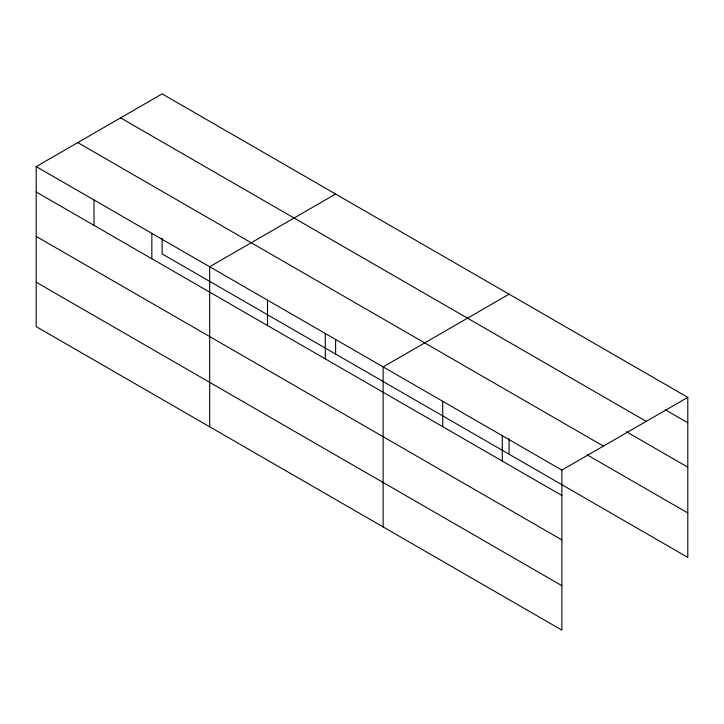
<?xml version="1.0" encoding="UTF-8"?>
<svg xmlns="http://www.w3.org/2000/svg" width="724" height="724" viewBox="0 0 724 724"><rect width="100%" height="100%" fill="white"/><g stroke="black" fill="none" stroke-linecap="round" stroke-linejoin="round"><path stroke-width="1.09" d="M36.2 166.601L561.86 470.084L561.86 630.115L36.2 326.633L36.2 166.601L162.14 93.885L687.8 397.367L687.8 557.399L162.14 253.916L162.14 238.368M335.61 194.032L209.67 266.749L209.67 426.78M509.081 294.188L383.132 366.896L383.132 526.927M561.86 470.084L687.8 397.367M665.338 409.775L687.8 422.744M120.582 117.876L646.242 421.368M626.269 431.658L687.8 467.179M77.758 142.601L603.418 446.084M587.209 454.889L687.8 512.963M36.2 191.978L561.86 495.46M36.2 236.413L561.86 539.896M36.2 282.197L561.86 585.68M509.081 438.663L509.081 454.219M502.284 435.685L502.284 461.061M442.708 401.295L442.708 426.671M335.61 339.628L335.61 354.063M325.311 333.511L325.311 358.887M267.491 300.134L267.491 325.51M151.841 233.363L151.841 258.739M94.02 199.978L94.02 225.354"/></g></svg>
